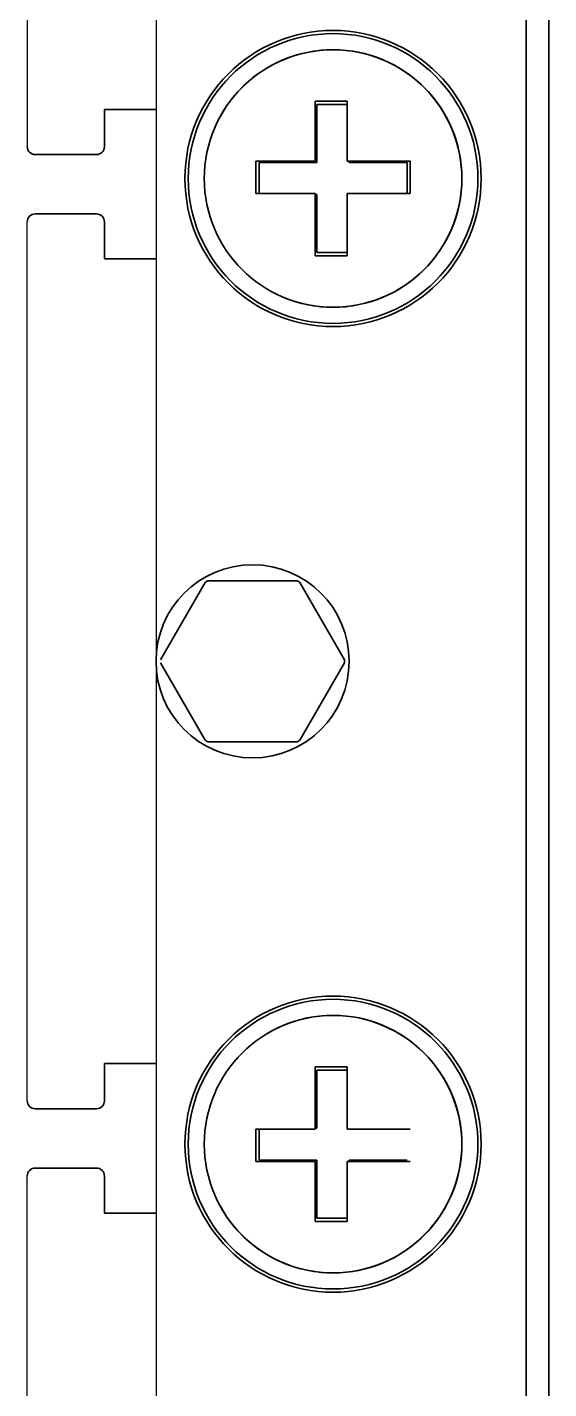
# Model space of a CAD drawing. Header units: millimetres. Extents: x 0 to 840, y -1485 to 297.
# Drawn here: x 85.778 to 87.398, y -705.15 to -700.92 of the extents above; entities that cross this region are included whole.
import ezdxf

# ---------------------------------------------------------------- set-up
doc = ezdxf.new("R2010")
doc.units = ezdxf.units.MM

# ---------------------------------------------------------------- blocks, each defined once
blk = doc.blocks.new('XT2_3P ABB')
for p, q in [((-4.25, 13), (-1.5992, 13)), ((-1.365, 13), (1.365, 13)), ((4.25, 13), (1.5992, 13)), ((4.225, 12.6), (-4.225, 12.6))]:
    blk.add_line(p, q)
at = {"lineweight": 35, "ltscale": 0.0475}
for p, q in [((-1.5742, 12.975), (-1.5742, 12.785)), ((-1.39, 12.785), (-1.39, 12.975)), ((1.39, 12.975), (1.39, 12.785)), ((1.5742, 12.975), (1.5742, 12.785))]:
    blk.add_line(p, q, dxfattribs=at)
at = {"lineweight": 35, "ltscale": 0.02875}
for p, q in [((-1.5992, 12.76), (-1.7142, 12.76)), ((-1.5992, 12.76), (-1.7142, 12.76)), ((-1.365, 12.76), (-1.25, 12.76)), ((-1.365, 12.76), (-1.25, 12.76)), ((1.365, 12.76), (1.25, 12.76)), ((1.365, 12.76), (1.25, 12.76)), ((1.5992, 12.76), (1.7142, 12.76)), ((1.5992, 12.76), (1.7142, 12.76))]:
    blk.add_line(p, q, dxfattribs=at)
at = {"lineweight": 35, "ltscale": 0.04}
for p, q in [((-1.7142, 12.76), (-1.7142, 12.6)), ((-1.25, 12.76), (-1.25, 12.6)), ((1.25, 12.76), (1.25, 12.6)), ((1.7142, 12.76), (1.7142, 12.6))]:
    blk.add_line(p, q, dxfattribs=at)
at = {"lineweight": 35, "ltscale": 0.069455}
for p, q in [((-0.2453, 12.4471), (-0.0047, 12.586)), ((0.0047, 12.586), (0.2453, 12.4471)), ((-0.25, 12.1611), (-0.25, 12.4389)), ((0.25, 12.4389), (0.25, 12.1611)), ((-0.0047, 12.014), (-0.2453, 12.1529)), ((0.2453, 12.1529), (0.0047, 12.014))]:
    blk.add_line(p, q, dxfattribs=at)
at = {"lineweight": 35, "ltscale": 0.046067}
for p, q in [((-1.5536, 12.29), (-1.5536, 12.1057)), ((-1.4536, 12.29), (-1.4536, 12.1057)), ((1.4536, 12.29), (1.4536, 12.1057)), ((1.5536, 12.29), (1.5536, 12.1057))]:
    blk.add_line(p, q, dxfattribs=at)
at = {"lineweight": 35, "ltscale": 0.025}
for p, q in [((-1.5536, 12.29), (-1.4536, 12.29)), ((1.5536, 12.29), (1.4536, 12.29)), ((-1.74, 12.0057), (-1.74, 12.1057)), ((-1.26, 12.1057), (-1.26, 12.0057)), ((1.26, 12.1057), (1.26, 12.0057)), ((1.74, 12.0057), (1.74, 12.1057)), ((1.5536, 11.81), (1.4536, 11.81))]:
    blk.add_line(p, q, dxfattribs=at)
at = {"lineweight": 35, "ltscale": 0.034619}
for p, q in [((-1.55, 12.28), (-1.55, 12.1415)), ((1.55, 12.28), (1.55, 12.1415))]:
    blk.add_line(p, q, dxfattribs=at)
at = {"lineweight": 35, "ltscale": 0.0125}
for p, q in [((-1.55, 12.28), (-1.5, 12.28)), ((1.55, 12.28), (1.5, 12.28)), ((1.55, 11.82), (1.5, 11.82))]:
    blk.add_line(p, q, dxfattribs=at)
at = {"lineweight": 35, "ltscale": 0.011593}
for p, q in [((-1.4536, 12.28), (-1.5, 12.28)), ((1.4536, 12.28), (1.5, 12.28)), ((1.4536, 11.82), (1.5, 11.82))]:
    blk.add_line(p, q, dxfattribs=at)
at = {"lineweight": 35, "ltscale": 0.010381}
for p, q in [((-1.55, 12.1415), (-1.55, 12.1)), ((1.55, 12.1415), (1.55, 12.1))]:
    blk.add_line(p, q, dxfattribs=at)
at = {"lineweight": 35, "ltscale": 0.046593}
for p, q in [((-1.5536, 12.1057), (-1.74, 12.1057)), ((1.5536, 12.1057), (1.74, 12.1057))]:
    blk.add_line(p, q, dxfattribs=at)
at = {"lineweight": 35, "ltscale": 0.023567}
for p, q in [((-1.73, 12.1), (-1.73, 12.0057)), ((-1.27, 12.0057), (-1.27, 12.1)), ((1.27, 12.0057), (1.27, 12.1)), ((1.73, 12.1), (1.73, 12.0057))]:
    blk.add_line(p, q, dxfattribs=at)
at = {"lineweight": 35, "ltscale": 0.045}
for p, q in [((-1.73, 12.1), (-1.55, 12.1)), ((-1.27, 12.1), (-1.45, 12.1)), ((1.27, 12.1), (1.45, 12.1)), ((1.73, 12.1), (1.55, 12.1)), ((-1.55, 11.82), (-1.55, 12)), ((1.55, 11.82), (1.55, 12))]:
    blk.add_line(p, q, dxfattribs=at)
at = {"lineweight": 35, "ltscale": 0.013912}
for p, q in [((-1.4536, 12.1057), (-1.398, 12.1057)), ((1.4536, 12.1057), (1.398, 12.1057))]:
    blk.add_line(p, q, dxfattribs=at)
at = {"lineweight": 35, "ltscale": 0.001433}
for p, q in [((-1.45, 12.1057), (-1.45, 12.1)), ((1.45, 12.1057), (1.45, 12.1))]:
    blk.add_line(p, q, dxfattribs=at)
at = {"lineweight": 35, "ltscale": 0.034495}
for p, q in [((-1.398, 12.1057), (-1.26, 12.1057)), ((1.398, 12.1057), (1.26, 12.1057))]:
    blk.add_line(p, q, dxfattribs=at)
at = {"lineweight": 35, "ltscale": 0.039743}
for p, q in [((-1.74, 12.0057), (-1.581, 12.0057)), ((1.74, 12.0057), (1.581, 12.0057))]:
    blk.add_line(p, q, dxfattribs=at)
at = {"lineweight": 35, "ltscale": 0.00685}
for p, q in [((-1.581, 12.0057), (-1.5536, 12.0057)), ((1.581, 12.0057), (1.5536, 12.0057))]:
    blk.add_line(p, q, dxfattribs=at)
at = {"lineweight": 35, "ltscale": 0.048933}
for p, q in [((-1.5536, 12.0057), (-1.5536, 11.81)), ((-1.4536, 11.81), (-1.4536, 12.0057)), ((1.4536, 11.81), (1.4536, 12.0057)), ((1.5536, 12.0057), (1.5536, 11.81))]:
    blk.add_line(p, q, dxfattribs=at)
at = {"lineweight": 35, "ltscale": 0.000907}
for p, q in [((-1.5536, 12), (-1.55, 12)), ((1.5536, 12), (1.55, 12))]:
    blk.add_line(p, q, dxfattribs=at)
at = {"lineweight": 35, "ltscale": 0.048407}
for p, q in [((-1.4536, 12.0057), (-1.26, 12.0057)), ((1.4536, 12.0057), (1.26, 12.0057))]:
    blk.add_line(p, q, dxfattribs=at)
at = {"lineweight": 35}
for p, q in [((4.33, 11.45), (-4.33, 11.45)), ((3.95, 11.38), (-3.95, 11.38))]:
    blk.add_line(p, q, dxfattribs=at)
for centre, radius in [((0, 12.3), 0.3), ((-1.5, 12.05), 0.46), ((-1.5, 12.05), 0.45), ((1.5, 12.05), 0.46), ((1.5, 12.05), 0.45), ((-1.5, 12.05), 0.4), ((1.5, 12.05), 0.4)]:
    blk.add_circle(centre, radius, dxfattribs=at)
for centre, radius, start, end in [((-1.5992, 12.975), 0.025, 0, 90), ((-1.365, 12.975), 0.025, 90, 180), ((1.365, 12.975), 0.025, 0, 90), ((1.5992, 12.975), 0.025, 90, 180), ((-1.5992, 12.785), 0.025, 270, 0), ((-1.5992, 12.785), 0.025, 270, 0), ((-1.365, 12.785), 0.025, 180, 270), ((-1.365, 12.785), 0.025, 180, 270), ((1.365, 12.785), 0.025, 270, 0), ((1.365, 12.785), 0.025, 270, 0), ((1.5992, 12.785), 0.025, 180, 270), ((1.5992, 12.785), 0.025, 180, 270), ((0, 12.3), 0.286, 149.0583, 150.9417), ((0, 12.3), 0.286, 29.0583, 30.9417), ((-1.5, 12.05), 0.4, 118.6479, 298.6479), ((1.5, 12.05), 0.4, 241.3521, 61.3521), ((-1.5, 12.05), 0.4, 211.2611, 31.2611), ((1.5, 12.05), 0.4, 148.7389, 328.7389), ((0, 12.3), 0.286, 209.0583, 210.9417), ((0, 12.3), 0.286, 329.0583, 330.9417), ((0, 12.3), 0.286, 269.0583, 270.9417)]:
    blk.add_arc(centre, radius, start, end, dxfattribs=at)

msp = doc.modelspace()

# ---------------------------------------------------------------- block references
at = {"rotation": 90}
msp.add_blockref('XT2_3P ABB', (98.7781, -702.8901), dxfattribs=at)

doc.saveas('drawing.dxf')
